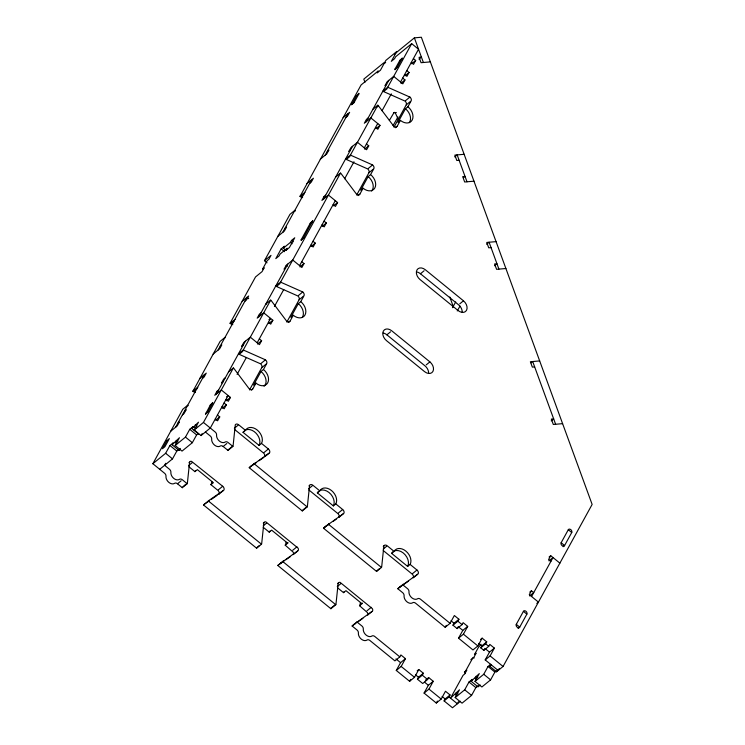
<?xml version="1.0" encoding="UTF-8"?>
<svg xmlns="http://www.w3.org/2000/svg" width="745" height="745" viewBox="0 0 745 745"><rect width="100%" height="100%" fill="white"/><g stroke="black" fill="none" stroke-linecap="round" stroke-linejoin="round"><path stroke-width="1.12" d="M279.459 564.03L298.196 550.592A3.027 2.16 50.8 0 0 298.41 549.223A2.98 2.133 50.8 0 0 298.056 548.124L265.825 521.863A2.98 2.133 50.8 0 0 264.447 522.068A3.027 2.16 50.8 0 0 263.888 522.655L261.672 543.757A3.082 2.198 50.8 0 1 261.495 544.213L256.606 548.208L203.543 504.998L208.842 500.519L223.9 490.08A3.017 2.151 50.8 0 0 224.115 488.729A2.98 2.133 50.8 0 0 223.761 487.612A3.017 2.151 50.8 0 0 222.69 486.271L191.53 461.351A2.98 2.133 50.8 0 0 190.152 461.555A3.027 2.16 50.8 0 0 189.593 462.142L187.377 483.244A3.082 2.198 50.8 0 1 187.2 483.71L182.311 487.705L177.487 483.775A3.017 2.151 50.8 0 0 175.215 483.067L174.609 483.319A6.007 4.293 50.8 0 1 168.873 482.397A6.007 4.293 50.8 0 1 165.986 476.288L165.949 475.515A3.017 2.151 50.8 0 0 164.543 473.233L152.865 463.716L182.804 409.247L187.703 405.252A3.008 2.142 50.8 0 1 188.168 405.699M325.146 526.743L343.883 513.314A3.008 2.142 50.8 0 0 342.663 509.506L335.809 503.909A10.523 7.515 50.8 0 0 331.553 490.573A10.523 7.515 50.8 0 0 319.791 490.871L312.937 485.284A3.008 2.142 50.8 0 0 309.575 485.368L307.396 506.302A3.017 2.151 50.8 0 1 307.182 506.935L302.293 510.93L249.23 467.711A3.008 2.142 50.8 0 1 249.631 467.236L256.215 462.664M353.754 624.543L372.491 611.105A3.027 2.16 50.8 0 0 372.705 609.736A2.98 2.133 50.8 0 0 372.351 608.628L340.111 582.376A2.98 2.133 50.8 0 0 338.733 582.581A3.027 2.16 50.8 0 0 338.183 583.167L335.967 604.26A3.082 2.198 50.8 0 1 335.79 604.726L330.892 608.721L277.838 565.511A3.036 2.17 50.8 0 1 278.118 565.129L283.882 561.115M399.441 587.256L418.178 573.827A3.008 2.142 50.8 0 0 416.958 570.009L410.104 564.421A10.523 7.515 50.8 0 0 405.848 551.086A10.523 7.515 50.8 0 0 394.086 551.384L387.223 545.796A3.008 2.142 50.8 0 0 383.871 545.88L381.691 566.815A3.027 2.16 50.8 0 1 381.477 567.448L376.579 571.443L323.526 528.224A3.008 2.142 50.8 0 1 323.926 527.739L328.629 524.48M182.516 487.062L182.488 487.239A3.082 2.198 50.8 0 1 182.311 487.705M358.755 94.103L358.876 93.33L356.315 96.096M212.604 403.324L212.716 402.551L210.323 405.038L205.443 414.267L207.855 411.938L212.604 403.324L210.155 405.317M301.222 239.667L301.101 240.439L303.504 237.953L312.807 220.688L310.32 223.146L301.222 239.667L303.671 237.664M395.083 68.931L394.971 69.704L397.532 66.938M195.497 392.513L193.449 391.609A2.98 2.133 50.8 0 1 192.918 391.283L220.11 341.387L225.009 337.392A3.008 2.142 50.8 0 1 225.325 337.69M232.794 324.652L230.056 323.302L255.535 276.944L262.063 271.618L264.205 267.725L262.575 269.057L267.222 260.61L268.852 259.279L270.994 255.386L264.466 260.703L267.036 262.799M264.466 260.703L289.945 214.355L294.843 210.36A3.008 2.142 50.8 0 1 295.448 210.975M302.638 197.621L300.598 196.717A2.98 2.133 50.8 0 1 300.058 196.391L361.101 84.939L378.246 70.943L377.175 72.889L380.444 70.226L385.854 60.382L396.731 51.507L391.321 61.351L394.58 58.687L395.651 56.741L411.678 43.657L418.541 49.245L400.54 81.987M175.615 427.239L204.633 374.456M218.024 350.094L247.042 297.311L248.7 298.671M282.755 232.356L311.773 179.573M325.165 155.211L347.999 113.678M152.865 463.716L165.641 453.286L169.925 445.491L173.194 442.828L172.123 444.774L178.977 450.362L180.476 449.142M283.351 248.16L284.422 246.213L281.163 248.877L275.799 258.617L279.068 255.954L280.139 254.008L287.207 248.234L286.136 250.19L289.405 247.526L294.759 237.776L291.491 240.439L290.42 242.395L283.351 248.16L285.922 250.255M172.123 444.774L179.443 437.725L175.159 445.519L182.022 451.107L192.331 442.698L196.615 434.903L198.244 433.571M165.725 463.288L164.617 465.308L169.441 469.238A3.017 2.151 50.8 0 1 170.847 471.52L170.884 472.293A6.007 4.293 50.8 0 0 173.771 478.402A6.007 4.293 50.8 0 0 179.508 479.314L180.113 479.072A3.017 2.151 50.8 0 1 182.376 479.78L187.2 483.71M159.719 469.303L172.505 458.873L176.788 451.079L178.418 449.747M175.159 445.519L185.468 437.11L189.751 429.306L193.02 426.643L191.949 428.599L198.813 434.186M178.977 450.362L180.057 448.416M191.949 428.599L198.477 422.192L194.194 429.986L201.057 435.574L210.304 428.03L228.156 395.548L226.527 396.88M218.546 390.054L216.916 391.386L214.774 395.288L221.302 389.961L230.447 397.411L228.305 401.304L226.014 399.441M301.734 261.728L304.016 263.59L301.874 267.483L292.729 260.033L286.201 265.36L284.059 269.252L285.689 267.921M325.686 195.162L324.056 196.494L321.915 200.396L328.443 195.069L337.587 202.519L335.446 206.421L333.155 204.558M216.404 393.956L245.422 341.173M258.813 316.811L287.831 264.028M323.544 199.064L352.562 146.281M365.953 121.919L388.788 80.385M194.194 429.986L203.441 422.443L233.39 367.965A3.008 2.142 50.8 0 1 233.995 368.579L249.389 389.067A3.008 2.142 50.8 0 0 252.741 388.974L255.954 383.135A10.523 7.515 50.8 0 0 267.716 382.828A10.523 7.515 50.8 0 0 263.46 369.492L266.673 363.644A3.008 2.142 50.8 0 0 265.453 359.826L244.034 350.327A3.017 2.16 50.8 0 1 243.336 349.88L238.437 353.875A3.017 2.16 50.8 0 0 239.136 354.322L260.564 363.821A3.008 2.142 50.8 0 1 261.774 367.639L249.519 389.933M243.336 349.88L270.696 300.114A3.008 2.142 50.8 0 1 271.301 300.729L286.685 321.207A3.008 2.142 50.8 0 0 290.047 321.123L293.26 315.275A10.523 7.515 50.8 0 0 305.012 314.977A10.523 7.515 50.8 0 0 300.766 301.632L303.979 295.784A3.008 2.142 50.8 0 0 302.759 291.975L281.34 282.476A3.017 2.151 50.8 0 1 280.642 282.02L275.743 286.015A3.017 2.151 50.8 0 0 276.442 286.471L297.87 295.97A3.008 2.142 50.8 0 1 299.08 299.779L286.825 322.073M280.642 282.02L340.53 173.082A3.008 2.151 50.8 0 1 341.135 173.697L356.529 194.175A3.008 2.142 50.8 0 0 359.882 194.091L363.094 188.243A10.523 7.515 50.8 0 0 374.856 187.945A10.523 7.515 50.8 0 0 370.6 174.6L373.813 168.752A3.008 2.142 50.8 0 0 372.593 164.943L351.174 155.435A3.008 2.151 50.8 0 1 350.476 154.988L345.578 158.983A3.008 2.151 50.8 0 0 346.276 159.43L367.704 168.938A3.008 2.142 50.8 0 1 368.915 172.747L356.659 195.041M350.476 154.988L377.836 105.222A3.008 2.142 50.8 0 1 378.441 105.837L393.826 126.315A3.008 2.142 50.8 0 0 397.187 126.231L400.4 120.383A10.523 7.515 50.8 0 0 412.162 120.085A10.523 7.515 50.8 0 0 407.906 106.74L411.119 100.901A3.008 2.142 50.8 0 0 409.899 97.083L388.48 87.584A3.017 2.16 50.8 0 1 387.782 87.137L382.883 91.123A3.017 2.16 50.8 0 0 383.582 91.579L405.01 101.078A3.008 2.142 50.8 0 1 406.221 104.896L393.965 127.19M387.782 87.137L411.678 43.657M201.057 435.574L202.128 433.627M237.087 374.4L246.334 357.581M274.411 306.502L283.761 289.507M344.637 178.763L353.987 161.767M382.055 110.716L391.321 93.842M257.174 342.765L270.575 318.404L268.936 319.735M299.592 265.62L335.306 200.656M364.314 147.873L377.715 123.512M217.428 415.021L219.738 416.902L217.587 420.795L215.305 418.932M224.049 403.017L226.34 404.88L224.198 408.781L221.889 406.9M259.325 338.863L261.607 340.726L259.465 344.628L250.32 337.178L243.792 342.504L241.65 346.397L243.28 345.065M260.955 312.909L259.325 314.241L257.183 318.143L263.711 312.816L272.856 320.266L270.714 324.168L268.423 322.306M312.984 241.259L315.265 243.121L313.124 247.023L310.842 245.161M324.047 221.125L326.338 222.988L324.196 226.88L321.905 225.018M366.466 143.981L368.747 145.843L366.605 149.736L357.46 142.286L350.932 147.612L348.79 151.514L350.42 150.183M368.095 118.027L366.466 119.358L364.324 123.251L370.852 117.924L379.997 125.374L377.855 129.276L375.573 127.414M402.691 78.085L404.973 79.948L402.831 83.85L393.686 76.39L387.158 81.717L385.016 85.619L386.646 84.287M406.798 70.617L409.079 72.479L406.938 76.372L404.647 74.509M413.401 58.594L415.691 60.457L413.54 64.359L411.259 62.496M263.46 369.492L261.011 371.485L253.514 385.128L255.954 383.135M300.766 301.632L298.317 303.634L290.811 317.277L293.26 315.275M370.6 174.6L368.151 176.593L360.654 190.236L363.094 188.243M407.906 106.74L405.457 108.742L397.951 122.385L400.4 120.383M355.356 623.584L352.413 625.642A3.036 2.17 50.8 0 0 352.134 626.014L356.957 629.944A3.017 2.151 50.8 0 1 358.354 632.226L358.392 632.999A6.007 4.293 50.8 0 0 361.278 639.117A6.007 4.293 50.8 0 0 367.015 640.029L367.62 639.778A3.017 2.151 50.8 0 1 369.892 640.486L394.915 660.871L399.814 656.876L400.885 654.929L405.457 658.654L401.173 666.449L396.275 670.444L409.62 681.312L414.518 677.317L418.802 669.513L423.374 673.247L422.303 675.193L417.405 679.189L422.713 683.51L427.611 679.514L428.682 677.559L433.255 681.293L428.971 689.088L424.073 693.083L436.3 703.038L441.198 699.043L445.482 691.248L450.054 694.973L448.984 696.929L444.094 700.924L452.476 707.75L460.457 701.241M396.275 670.444L400.568 662.65L405.457 658.654M409.62 681.312L410.691 679.356M408.577 581.081L398.221 588.252A3.008 2.142 50.8 0 0 397.811 588.736L402.635 592.666A3.008 2.142 50.8 0 1 404.079 595.721A6.016 4.293 50.8 0 0 406.966 601.83A6.016 4.293 50.8 0 0 412.702 602.742A3.008 2.142 50.8 0 1 415.58 603.199L445.175 627.309L446.246 625.362M417.405 679.189L418.476 677.233L423.374 673.247M445.175 627.309L450.073 623.314L454.357 615.519L458.929 619.244L457.858 621.2L452.969 625.195L457.16 628.603L462.058 624.608L463.129 622.662L467.702 626.387L463.418 634.181L458.52 638.176L472.973 649.947L477.871 645.952L482.155 638.158L486.727 641.883L485.656 643.829L480.758 647.824L483.84 650.338L488.739 646.343L489.81 644.397L494.382 648.122L490.098 655.917L485.2 659.912L498.163 670.472L499.271 668.461M452.969 625.195L454.04 623.239L458.929 619.244M457.16 628.603L458.231 626.657L462.803 630.382L467.702 626.387M424.073 693.083L428.356 685.279L433.255 681.293M458.52 638.176L462.803 630.382M436.3 703.038L437.371 701.092M444.094 700.924L445.165 698.968L450.054 694.973M481.046 644.248L478.346 647.535L474.481 654.557L476.12 653.225L473.978 657.127L470.877 659.651M464.386 672.111L466.836 670.118L464.684 674.02L463.055 675.352L450.511 698.167L459.469 689.786L455.186 697.581L462.049 703.168L471.566 695.402L475.85 687.607L478.299 685.605M480.758 647.824L481.829 645.878L486.727 641.883M483.84 650.338L484.911 648.392L489.493 652.117L494.382 648.122M455.186 697.581L464.703 689.814L468.987 682.02L472.246 679.356L471.175 681.303L478.039 686.89L480.311 685.037M458.482 701.734L457.374 703.755L448.984 696.929M471.175 681.303L479.296 673.601L475.012 681.396L481.875 686.983L490.601 679.868L494.885 672.074L496.245 670.956M485.2 659.912L489.493 652.117M475.012 681.396L483.738 674.281L488.022 666.477L490.741 664.261L489.67 666.207L496.533 671.804L503.061 666.477L592.135 504.439L421.353 37.25L414.378 37.855L394.543 54.04M529.639 595.953L533.718 592.629L531.436 590.766L529.295 594.659L538.439 602.118L536.81 603.45M559.868 563.136L550.723 555.686L548.581 559.579L550.862 561.441M516.285 624.338L519.721 627.132A2.254 1.611 50.8 0 1 517.198 627.197A2.254 1.611 50.8 0 1 516.285 624.338L523.428 611.347A2.254 1.611 50.8 0 1 525.951 611.282A2.254 1.611 50.8 0 1 526.864 614.141L519.721 627.132L518.092 628.463M531.576 596.521L553.004 557.549L548.925 560.873M561.153 542.723L564.589 545.517A2.254 1.611 50.8 0 1 562.065 545.582A2.254 1.611 50.8 0 1 561.153 542.723L568.295 529.732A2.254 1.611 50.8 0 1 570.819 529.667A2.254 1.611 50.8 0 1 571.732 532.526L564.589 545.517L563.118 546.718M496.533 671.804L497.604 669.848M389.365 120.429L394.04 112.532A2.989 1.89 85 0 1 395.167 112.579L398.342 119.545M393.071 125.598L397.979 116.937M452.448 307.713L455.716 301.939M457.244 310.954L459.972 306.148M208.842 500.519L208.721 500.621A3.036 2.17 50.8 0 0 208.432 501.003L261.495 544.213M283.128 561.032L283.016 561.134A3.036 2.17 50.8 0 0 282.728 561.516L277.838 565.511M357.423 621.544L357.311 621.647A3.036 2.17 50.8 0 0 357.023 622.019L352.134 626.014M399.497 60.904L401.946 58.902M351.947 104.039L354.397 102.037M343.1 117.673L349.629 112.346L347.487 116.239L345.857 117.57M411.613 63.791L415.691 60.457M418.969 59.116L421.419 57.123L419.09 57.328L421.055 62.701L430.368 61.891M383.582 91.579L387.251 88.581M405.001 75.804L409.079 72.479M400.894 83.272L404.973 79.948M372.938 109.217L377.836 105.222M376.97 107.038L378.441 105.837M327.306 151.309L328.936 149.978L326.794 153.88L320.266 159.207M405.615 100.584L409.899 97.083M306.875 183.568L313.403 178.241L311.261 182.134L309.631 183.466M375.918 128.708L379.997 125.374M406.221 104.896L410.504 101.394M299.89 196.27L304.956 192.396M300.598 196.717L304.267 193.719M346.276 159.43L349.954 156.441M364.668 149.168L368.747 145.843M395.353 127.73L397.187 126.231M335.632 177.077L340.53 173.082M284.897 228.454L286.527 227.123L284.385 231.025L277.857 236.342M368.309 168.435L372.593 164.943M368.915 172.747L373.198 169.255M310.153 223.425L312.602 221.423M333.509 205.853L337.587 202.519M358.047 195.59L359.882 194.091M322.259 226.312L326.338 222.988M242.144 301.306L248.672 295.979L246.53 299.881L244.9 301.213M311.187 246.455L315.265 243.121M230.056 323.302L235.122 319.437M299.937 266.915L304.016 263.59M230.754 323.749L234.424 320.75M276.442 286.471L280.111 283.472M270.696 300.114L265.797 304.109A3.008 2.142 50.8 0 1 266.114 304.398M220.166 346.202L221.796 344.87L219.654 348.762L213.126 354.089M454.72 156.906L457.16 154.904L466.994 181.789M298.475 295.467L302.759 291.975M199.734 378.451L206.263 373.124L204.121 377.026L202.491 378.358M268.777 323.591L272.856 320.266M299.08 299.779L303.364 296.287M192.75 391.153L197.816 387.288M193.449 391.609L197.127 388.611M239.136 354.322L242.805 351.323M257.528 344.06L261.607 340.726M463.399 177.748L465.029 176.416L462.701 176.621L464.666 181.994L473.969 181.184M288.334 322.52L290.047 321.123M228.492 371.96L233.39 367.965M184.546 410.998L186.175 409.666L184.034 413.568L182.395 414.9M225.335 377.715L223.705 379.047L221.554 382.939L223.193 381.608M177.757 423.346L179.387 422.015L177.245 425.907L170.717 431.234M261.169 363.327L265.453 359.826M205.695 413.438L208.134 411.445M261.774 367.639L266.058 364.137M226.368 400.736L230.447 397.411M222.261 408.213L226.34 404.88M251.521 389.98L252.741 388.974M215.659 420.227L219.738 416.902M188.979 462.645L189.593 462.142M416.809 271.99A7.515 5.364 50.8 0 1 420.45 273.76L424.119 270.761M188.671 465.55L192.34 462.552M234.358 428.263L238.028 425.274M177.487 483.775L181.156 480.776M205.406 432.026L210.23 435.955A3.008 2.142 50.8 0 1 211.673 439.01A6.016 4.293 50.8 0 0 214.56 445.119A6.016 4.293 50.8 0 0 220.297 446.031A3.008 2.142 50.8 0 1 223.174 446.488L226.843 443.489M188.913 466.752L194.92 471.641L197.369 469.639L213.377 482.686L210.928 484.678L217.791 490.266A3.017 2.151 50.8 0 1 218.862 491.607A2.98 2.133 50.8 0 1 219.216 492.706A3.017 2.151 50.8 0 1 219.011 494.084M261.514 443.405L259.064 445.398L243.056 432.361L245.496 430.359A10.523 7.515 50.8 0 1 257.258 430.061A10.523 7.515 50.8 0 1 261.514 443.405L268.368 448.993A3.008 2.142 50.8 0 1 269.588 452.802L250.851 466.23M183.251 486.466L184.723 485.265M184.965 485.07L186.194 484.073M231.872 446.786L228.203 449.784A3.017 2.151 50.8 0 1 227.998 450.418L223.174 446.488M227.998 450.418L232.887 446.423A3.017 2.151 50.8 0 0 233.101 445.789L235.28 424.855A3.008 2.142 50.8 0 1 238.642 424.771L245.496 430.359M486.643 244.239L489.093 242.237L498.917 269.122M383.237 333.052A7.515 5.364 50.8 0 1 386.879 334.822L390.548 331.832M218.406 489.763L222.69 486.271M264.093 452.485L268.368 448.993M494.503 265.742L496.952 263.749L494.624 263.944L496.589 269.327L505.892 268.517M249.23 467.711L254.119 463.716A3.008 2.142 50.8 0 1 254.52 463.241M219.011 494.075L220.231 493.078M220.716 492.678L223.286 490.582M265.304 456.294L268.973 453.305M459.795 303.811L463.465 300.812L425.348 269.764A7.515 5.364 50.8 0 0 416.949 269.979A7.515 5.364 50.8 0 0 419.984 279.505L458.11 310.553A7.515 5.364 50.8 0 0 466.5 310.339A7.515 5.364 50.8 0 0 463.465 300.812M426.224 364.873L429.893 361.874L391.777 330.827A7.515 5.364 50.8 0 0 383.377 331.041A7.515 5.364 50.8 0 0 386.413 340.577L424.538 371.625A7.515 5.364 50.8 0 0 432.929 371.41A7.515 5.364 50.8 0 0 429.893 361.874M263.274 523.148L263.888 522.655M308.961 485.87L309.575 485.368M263.209 525.858L266.635 523.064M308.654 488.776L312.323 485.787M263.209 527.255L269.215 532.154L271.664 530.151L287.672 543.189L285.223 545.191L293.158 552.12A2.98 2.133 50.8 0 1 293.511 553.218A3.027 2.16 50.8 0 1 293.297 554.587L297.581 551.095M335.809 503.909L333.36 505.911L317.351 492.873L319.791 490.871M259.26 545.582L256.783 547.743A3.082 2.198 50.8 0 1 256.606 548.208M304.705 508.5L302.498 510.297A3.017 2.151 50.8 0 1 302.293 510.93M304.947 508.295L306.167 507.298M292.701 550.276L296.976 546.783M338.379 512.998L342.663 509.506M323.526 528.224L328.415 524.229A3.008 2.142 50.8 0 1 328.815 523.754M343.268 513.808L338.984 517.309A3.008 2.142 50.8 0 0 337.774 513.491L308.942 490.014M531.064 362.862L532.694 361.53L555.63 424.259M337.569 583.661L338.183 583.167M383.256 546.383L383.871 545.88M337.262 586.576L340.931 583.577M383.191 549.093L386.618 546.299M551.216 420.878L553.665 418.886L551.337 419.09L553.302 424.464L562.605 423.654M337.504 587.768L343.51 592.657L345.95 590.664L361.968 603.701L359.518 605.704L367.453 612.623A2.98 2.133 50.8 0 1 367.806 613.731A3.027 2.16 50.8 0 1 367.592 615.1L371.876 611.608M410.104 564.421L407.655 566.423L391.637 553.386L394.086 551.384M331.106 608.088L334.775 605.089M379.242 568.808L376.793 570.81A3.027 2.16 50.8 0 1 376.579 571.443M366.987 610.788L371.271 607.296M412.674 573.51L416.958 570.009M397.811 588.736L402.71 584.741A3.008 2.142 50.8 0 1 403.11 584.257M417.563 574.321L413.279 577.822A3.008 2.142 50.8 0 0 412.069 574.004L383.237 550.527M549.093 557.018L550.723 555.686M417.172 670.845L418.802 669.513M529.807 592.098L531.436 590.766M425.414 680.222L428.682 677.559M480.525 639.489L482.155 638.158M489.67 666.207L491.3 664.875M259.046 460.708L263.749 457.449M209.596 500.603L203.823 504.616A3.036 2.17 50.8 0 0 203.543 504.998M211.478 499.299L217.121 495.388M333.341 521.221L336.163 519.265M285.773 559.812L290.476 556.543M357.237 622.28L362.889 618.359M385.659 62.748L383.666 62.915L363.793 79.128L364.948 82.285M393.733 112.728L396.349 112.504M464.144 154.299L454.841 155.109L456.806 160.482L459.134 160.287M496.068 241.631L486.764 242.442L488.729 247.815L491.057 247.619M539.678 360.925L530.375 361.735L532.34 367.108L534.659 366.913M474.174 657.984L473.792 657.863A2.291 1.639 50.8 0 0 472.758 658.012L465.02 672.083A2.291 1.639 50.8 0 0 465.308 673.303M420.45 273.76L458.566 304.807A7.515 5.364 50.8 0 1 462.198 312.118M324.056 196.494L325.202 197.425M291.491 240.439L293.213 241.836M290.42 242.395L292.142 243.792M386.879 334.822L424.995 365.87A7.515 5.364 50.8 0 1 428.626 373.18M281.163 248.877L284.59 251.67M286.201 265.36L287.346 266.291M568.295 529.732L571.732 532.526M523.428 611.347L526.864 614.141M216.916 391.386L218.061 392.317M234.647 429.502L263.479 452.988A3.008 2.142 50.8 0 1 264.689 456.797M457.858 621.2L462.058 624.608M485.656 643.829L488.739 646.343M450.986 620.762L454.04 623.239M478.784 643.391L481.829 645.878M203.441 422.443L215.128 431.96A3.008 2.142 50.8 0 1 216.572 435.015A6.016 4.293 50.8 0 0 219.449 441.124A6.016 4.293 50.8 0 0 225.195 442.036A3.008 2.142 50.8 0 1 228.063 442.493L232.887 446.423M254.119 463.716L307.182 506.935M328.415 524.229L381.477 567.448M402.71 584.741L407.534 588.671A3.008 2.142 50.8 0 1 408.977 591.726A6.016 4.293 50.8 0 0 411.864 597.835A6.016 4.293 50.8 0 0 417.6 598.747A3.008 2.142 50.8 0 1 420.469 599.204L450.073 623.314M463.418 634.181L477.871 645.952M490.098 655.917L503.061 666.477M195.218 424.855L196.931 426.252M194.147 426.801L195.861 428.198M488.022 666.477L494.885 672.074M189.751 429.306L196.615 434.903M483.738 674.281L490.601 679.868M185.468 437.11L192.331 442.698M476.036 676.264L477.75 677.661M474.965 678.211L476.679 679.608M176.183 440.388L177.897 441.785M175.112 442.334L176.826 443.731M468.987 682.02L475.85 687.607M169.925 445.491L176.788 451.079M464.703 689.814L471.566 695.402M165.641 453.286L172.505 458.873M456.21 692.45L457.924 693.846M455.139 694.396L456.853 695.793M282.728 561.516L335.79 604.726M357.023 622.019L361.846 625.949A3.017 2.151 50.8 0 1 363.253 628.231L363.29 629.004A6.007 4.293 50.8 0 0 366.177 635.122A6.007 4.293 50.8 0 0 371.913 636.034L372.519 635.783A3.017 2.151 50.8 0 1 374.782 636.491L399.814 656.876M422.303 675.193L427.611 679.514M395.986 658.915L400.568 662.65M415.431 674.756L418.476 677.233M424.548 682.178L428.356 685.279M442.111 696.491L445.165 698.968M401.173 666.449L414.518 677.317M428.971 689.088L441.198 699.043M414.378 37.855L423.383 62.496M449.794 297.013L453.37 306.8M405.457 108.742A10.523 7.515 50.8 0 1 409.378 122.627M368.151 176.593A10.523 7.515 50.8 0 1 371.587 191.074M298.317 303.634A10.523 7.515 50.8 0 1 302.228 317.51M261.011 371.485A10.523 7.515 50.8 0 1 264.103 386.301M317.351 492.873A10.523 7.515 50.8 0 1 318.078 491.84M320.099 490.406A10.523 7.515 50.8 0 1 330.957 494.382A10.523 7.515 50.8 0 1 333.36 505.911M391.637 553.386A10.523 7.515 50.8 0 1 393.295 551.524M394.394 550.918A10.523 7.515 50.8 0 1 405.243 554.885A10.523 7.515 50.8 0 1 407.655 566.423M243.056 432.361A10.523 7.515 50.8 0 1 243.783 431.327M244.705 430.498A10.523 7.515 50.8 0 1 256.075 433.227A10.523 7.515 50.8 0 1 259.064 445.398M343.51 592.657A10.551 7.534 50.8 0 1 344.32 591.53M360.375 602.761A10.551 7.534 50.8 0 1 359.556 605.732M362.266 603.068A10.532 7.515 50.8 0 1 361.968 603.701M331.078 608.255A3.082 2.198 50.8 0 1 330.892 608.721M269.215 532.154A10.551 7.534 50.8 0 1 270.025 531.017M286.043 542.22A10.551 7.534 50.8 0 1 285.223 545.191M287.98 542.556A10.532 7.515 50.8 0 1 287.672 543.189M194.92 471.641A10.551 7.534 50.8 0 1 195.739 470.505M211.748 481.708A10.551 7.534 50.8 0 1 210.928 484.678M351.64 104.682L353.912 102.829L358.857 93.917L356.408 95.919L351.64 104.682M402.235 58.175L397.485 67.022L395.036 69.024L399.935 60.205L402.235 58.175M166.917 440.602L162.447 448.723L164.896 446.73L169.366 438.609L166.917 440.602"/></g></svg>
